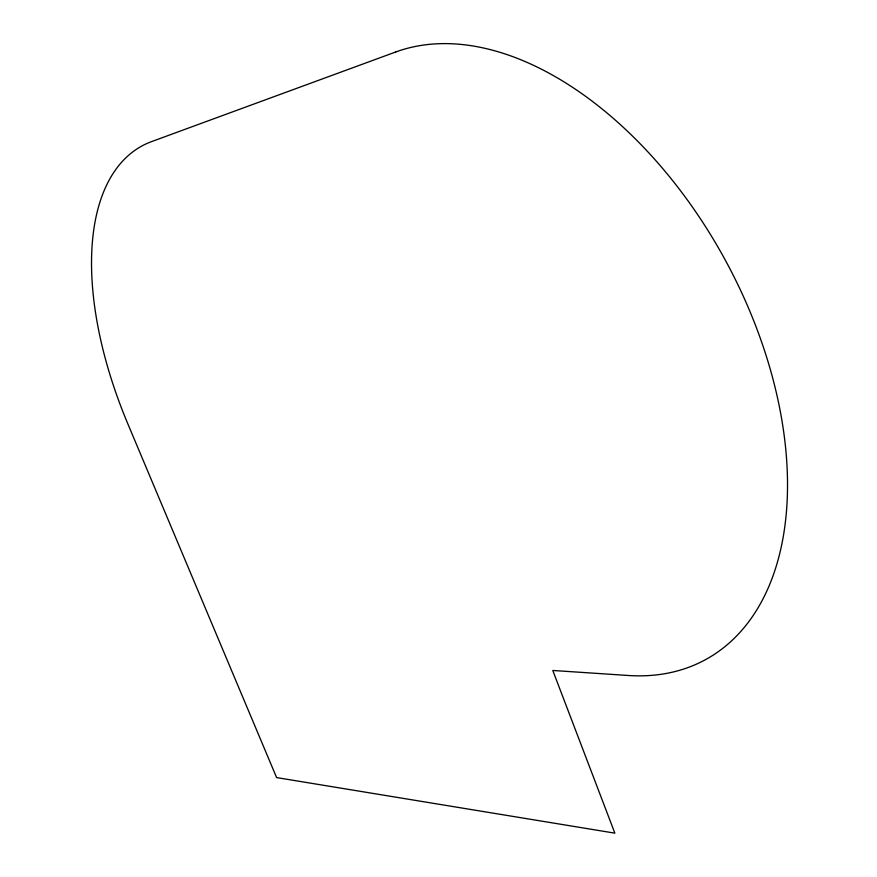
<?xml version="1.0" encoding="UTF-8"?>
<svg xmlns="http://www.w3.org/2000/svg" width="877" height="877" viewBox="0 0 877 877"><rect width="100%" height="100%" fill="white"/><g stroke="black" fill="none" stroke-linecap="round" stroke-linejoin="round"><path stroke-width="1.32" d="M395.812 51.951L151.611 141.592A283.545 142.907 62.8 0 0 127.889 423.975L276.606 777.581L614.854 833.15L552.784 670.466L628.14 675.476A341.57 208.638 61.4 0 0 757.607 330.87A341.57 208.638 61.4 0 0 395.812 51.951"/></g></svg>
